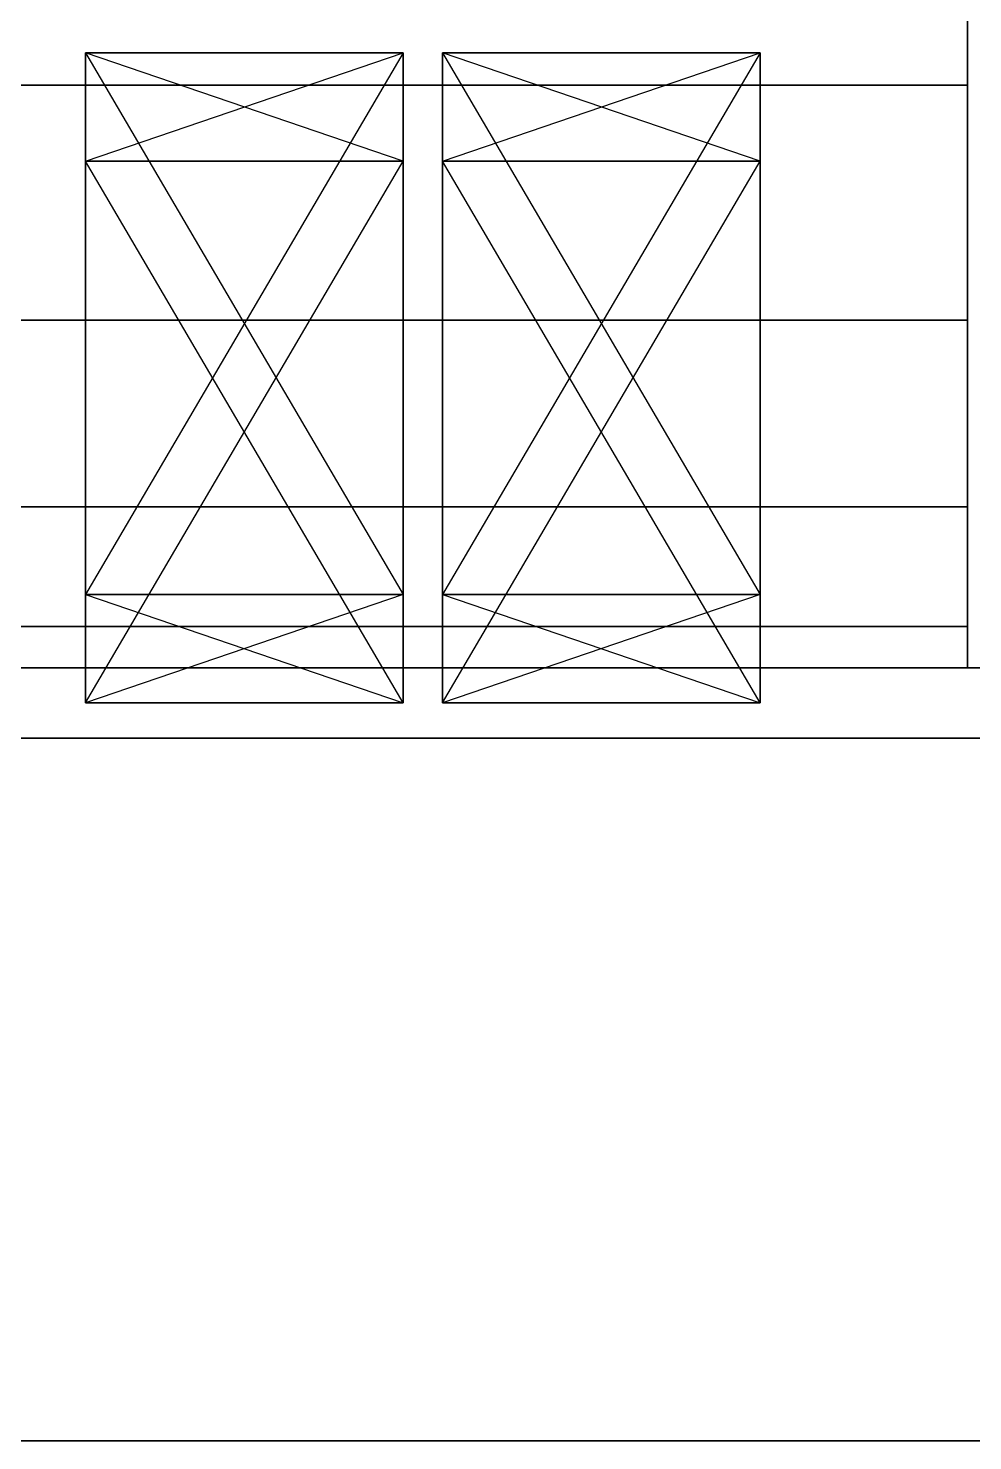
# Model space of a CAD drawing. Extents: x 0 to 4960, y -79 to 258.
# Drawn here: x 3032.9 to 3085.8, y -19.7 to 59.4 of the extents above; entities that cross this region are included whole.
import ezdxf

# ---------------------------------------------------------------- set-up
doc = ezdxf.new("R2010")
doc.units = 0
doc.layers.add('UB3D', color=1, linetype='CONTINUOUS')

msp = doc.modelspace()

# ---------------------------------------------------------------- linework, layer by layer
at = {"layer": 'UB3D', "color": 27}
for points in [[(2921.259843, 23.622047, -2581.102362), (3118.110236, 23.622047, -2581.102362), (3118.110236, 88.582677, -2581.102362), (2921.259843, 88.582677, -2581.102362)], [(3118.110236, 23.622047, -2738.582677), (2921.259843, 23.622047, -2738.582677), (2921.259843, 88.582677, -2738.582677), (3118.110236, 88.582677, -2738.582677)], [(2941.338583, 23.622047, -3361.023622), (3138.188976, 23.622047, -3361.023622), (3138.188976, 88.582677, -3361.023622), (2941.338583, 88.582677, -3361.023622)], [(3138.188976, 23.622047, -3518.503937), (2941.338583, 23.622047, -3518.503937), (2941.338583, 88.582677, -3518.503937), (3138.188976, 88.582677, -3518.503937)], [(3021.259843, 23.622047, -1301.181102), (3218.110236, 23.622047, -1301.181102), (3218.110236, 88.582677, -1301.181102), (3021.259843, 88.582677, -1301.181102)], [(3218.110236, 23.622047, -1458.661417), (3021.259843, 23.622047, -1458.661417), (3021.259843, 88.582677, -1458.661417), (3218.110236, 88.582677, -1458.661417)], [(3021.259843, 23.622047, -1881.102362), (3218.110236, 23.622047, -1881.102362), (3218.110236, 88.582677, -1881.102362), (3021.259843, 88.582677, -1881.102362)], [(3218.110236, 23.622047, -2038.582677), (3021.259843, 23.622047, -2038.582677), (3021.259843, 88.582677, -2038.582677), (3218.110236, 88.582677, -2038.582677)], [(2921.259843, 23.622047, -2738.582677), (2921.259843, 23.622047, -2581.102362), (3118.110236, 23.622047, -2581.102362)], [(2921.259843, 23.622047, -2738.582677), (3118.110236, 23.622047, -2581.102362), (3118.110236, 23.622047, -2738.582677)], [(2921.259843, 23.622047, -2738.582677), (3118.110236, 23.622047, -2738.582677), (2921.259843, 23.622047, -2738.582677)], [(2941.338583, 23.622047, -3518.503937), (2941.338583, 23.622047, -3361.023622), (3138.188976, 23.622047, -3361.023622)], [(2941.338583, 23.622047, -3518.503937), (3138.188976, 23.622047, -3361.023622), (3138.188976, 23.622047, -3518.503937)], [(2941.338583, 23.622047, -3518.503937), (3138.188976, 23.622047, -3518.503937), (2941.338583, 23.622047, -3518.503937)], [(3021.259843, 23.622047, -1458.661417), (3021.259843, 23.622047, -1301.181102), (3218.110236, 23.622047, -1301.181102)], [(3021.259843, 23.622047, -1458.661417), (3218.110236, 23.622047, -1301.181102), (3218.110236, 23.622047, -1458.661417)], [(3021.259843, 23.622047, -1458.661417), (3218.110236, 23.622047, -1458.661417), (3021.259843, 23.622047, -1458.661417)], [(3021.259843, 23.622047, -2038.582677), (3021.259843, 23.622047, -1881.102362), (3218.110236, 23.622047, -1881.102362)], [(3021.259843, 23.622047, -2038.582677), (3218.110236, 23.622047, -1881.102362), (3218.110236, 23.622047, -2038.582677)], [(3021.259843, 23.622047, -2038.582677), (3218.110236, 23.622047, -2038.582677), (3021.259843, 23.622047, -2038.582677)]]:
    msp.add_3dface(points, dxfattribs=at)
at = {"layer": 'UB3D', "color": 53}
for points in [[(3085.511811, 56.266933, -1104.931824), (3085.511811, 70.866122, -1107.244114), (2874.488189, 70.866122, -1107.244114), (2874.488189, 56.266933, -1104.931824)], [(3085.511811, 70.866122, -1012.755886), (3085.511811, 56.266933, -1015.068176), (2874.488189, 56.266933, -1015.068176), (2874.488189, 70.866122, -1012.755886)], [(3085.511811, 70.866142, -1060), (3085.511811, 23.622067, -1059.99998), (3085.511811, 25.934357, -1045.400752)], [(3085.511811, 70.866142, -1060), (3085.511811, 25.934357, -1045.400752), (3085.511811, 32.644886, -1032.230598)], [(3085.511811, 70.866142, -1060), (3085.511811, 32.644886, -1032.230598), (3085.511811, 43.096779, -1021.778705)], [(3085.511811, 70.866142, -1060), (3085.511811, 43.096779, -1021.778705), (3085.511811, 56.266933, -1015.068176)], [(3085.511811, 70.866142, -1060), (3085.511811, 56.266933, -1015.068176), (3085.511811, 70.866122, -1012.755886)], [(3085.511811, 70.866142, -1060), (3085.511811, 70.866122, -1107.244114), (3085.511811, 56.266933, -1104.931824)], [(3085.511811, 70.866142, -1060), (3085.511811, 56.266933, -1104.931824), (3085.511811, 43.096779, -1098.221295)], [(3085.511811, 70.866142, -1060), (3085.511811, 43.096779, -1098.221295), (3085.511811, 32.644886, -1087.769402)], [(3085.511811, 70.866142, -1060), (3085.511811, 32.644886, -1087.769402), (3085.511811, 25.934357, -1074.599248)], [(3085.511811, 43.096779, -1098.221295), (3085.511811, 56.266933, -1104.931824), (2874.488189, 56.266933, -1104.931824), (2874.488189, 43.096779, -1098.221295)], [(3085.511811, 56.266933, -1015.068176), (3085.511811, 43.096779, -1021.778705), (2874.488189, 43.096779, -1021.778705), (2874.488189, 56.266933, -1015.068176)], [(3085.511811, 32.644886, -1087.769402), (3085.511811, 43.096779, -1098.221295), (2874.488189, 43.096779, -1098.221295), (2874.488189, 32.644886, -1087.769402)], [(3085.511811, 43.096779, -1021.778705), (3085.511811, 32.644886, -1032.230598), (2874.488189, 32.644886, -1032.230598), (2874.488189, 43.096779, -1021.778705)], [(3085.511811, 25.934357, -1074.599248), (3085.511811, 32.644886, -1087.769402), (2874.488189, 32.644886, -1087.769402), (2874.488189, 25.934357, -1074.599248)], [(3085.511811, 32.644886, -1032.230598), (3085.511811, 25.934357, -1045.400752), (2874.488189, 25.934357, -1045.400752), (2874.488189, 32.644886, -1032.230598)], [(3085.511811, 23.622067, -1060.00002), (3085.511811, 25.934357, -1074.599248), (2874.488189, 25.934357, -1074.599248), (2874.488189, 23.622067, -1060.00002)], [(3085.511811, 25.934357, -1045.400752), (3085.511811, 23.622067, -1060.00002), (2874.488189, 23.622067, -1060.00002), (2874.488189, 25.934357, -1045.400752)]]:
    msp.add_3dface(points, dxfattribs=at)
at = {"layer": 'UB3D', "color": 254}
for points in [[(3053.897598, 52.001299, -2602.913386), (3036.102402, 52.001299, -2602.913386), (3053.897598, 58.070866, -2602.913386)], [(3036.102402, 52.001299, -2602.913386), (3053.897598, 58.070866, -2602.913386), (3036.102402, 58.070866, -2602.913386)], [(3053.897598, 58.070866, -2602.913386), (3036.102402, 58.070866, -2602.913386), (3053.897598, 58.070866, -2555.669291)], [(3036.102402, 58.070866, -2602.913386), (3053.897598, 58.070866, -2555.669291), (3036.102402, 58.070866, -2555.669291)], [(3053.897598, 58.070866, -2555.669291), (3036.102402, 58.070866, -2555.669291), (3053.897598, 27.723071, -2555.669291)], [(3036.102402, 58.070866, -2555.669291), (3053.897598, 27.723071, -2555.669291), (3036.102402, 27.723071, -2555.669291)], [(3036.102402, 52.001299, -2563.543307), (3036.102402, 27.723071, -2555.669291), (3036.102402, 58.070866, -2555.669291)], [(3036.102402, 27.723071, -2555.669291), (3036.102402, 58.070866, -2555.669291), (3036.102402, 52.001299, -2563.543307)], [(3036.102402, 58.070866, -2555.669291), (3036.102402, 52.001299, -2563.543307), (3036.102402, 52.001299, -2602.913386)], [(3036.102402, 52.001299, -2563.543307), (3036.102402, 52.001299, -2602.913386), (3036.102402, 58.070866, -2555.669291)], [(3036.102402, 52.001299, -2602.913386), (3036.102402, 58.070866, -2555.669291), (3036.102402, 58.070866, -2602.913386)], [(3036.102402, 58.070866, -2555.669291), (3036.102402, 58.070866, -2602.913386), (3036.102402, 52.001299, -2602.913386)], [(3036.102402, 52.001299, -2717.086614), (3053.897598, 52.001299, -2717.086614), (3036.102402, 58.070866, -2717.086614)], [(3053.897598, 52.001299, -2717.086614), (3036.102402, 58.070866, -2717.086614), (3053.897598, 58.070866, -2717.086614)], [(3036.102402, 58.070866, -2717.086614), (3053.897598, 58.070866, -2717.086614), (3036.102402, 58.070866, -2764.330709)], [(3053.897598, 58.070866, -2717.086614), (3036.102402, 58.070866, -2764.330709), (3053.897598, 58.070866, -2764.330709)], [(3036.102402, 58.070866, -2764.330709), (3053.897598, 58.070866, -2764.330709), (3036.102402, 27.723071, -2764.330709)], [(3053.897598, 58.070866, -2764.330709), (3036.102402, 27.723071, -2764.330709), (3053.897598, 27.723071, -2764.330709)], [(3036.102402, 52.001299, -2756.456693), (3036.102402, 27.723071, -2764.330709), (3036.102402, 58.070866, -2764.330709)], [(3036.102402, 27.723071, -2764.330709), (3036.102402, 58.070866, -2764.330709), (3036.102402, 52.001299, -2756.456693)], [(3036.102402, 58.070866, -2764.330709), (3036.102402, 52.001299, -2756.456693), (3036.102402, 52.001299, -2717.086614)], [(3036.102402, 52.001299, -2756.456693), (3036.102402, 52.001299, -2717.086614), (3036.102402, 58.070866, -2764.330709)], [(3036.102402, 52.001299, -2717.086614), (3036.102402, 58.070866, -2764.330709), (3036.102402, 58.070866, -2717.086614)], [(3036.102402, 58.070866, -2764.330709), (3036.102402, 58.070866, -2717.086614), (3036.102402, 52.001299, -2717.086614)], [(3053.897598, 52.001299, -1322.913386), (3036.102402, 52.001299, -1322.913386), (3053.897598, 58.070866, -1322.913386)], [(3036.102402, 52.001299, -1322.913386), (3053.897598, 58.070866, -1322.913386), (3036.102402, 58.070866, -1322.913386)], [(3053.897598, 58.070866, -1322.913386), (3036.102402, 58.070866, -1322.913386), (3053.897598, 58.070866, -1275.669291)], [(3036.102402, 58.070866, -1322.913386), (3053.897598, 58.070866, -1275.669291), (3036.102402, 58.070866, -1275.669291)], [(3053.897598, 58.070866, -1275.669291), (3036.102402, 58.070866, -1275.669291), (3053.897598, 27.723071, -1275.669291)], [(3036.102402, 58.070866, -1275.669291), (3053.897598, 27.723071, -1275.669291), (3036.102402, 27.723071, -1275.669291)], [(3036.102402, 52.001299, -1283.543307), (3036.102402, 27.723071, -1275.669291), (3036.102402, 58.070866, -1275.669291)], [(3036.102402, 27.723071, -1275.669291), (3036.102402, 58.070866, -1275.669291), (3036.102402, 52.001299, -1283.543307)], [(3036.102402, 58.070866, -1275.669291), (3036.102402, 52.001299, -1283.543307), (3036.102402, 52.001299, -1322.913386)], [(3036.102402, 52.001299, -1283.543307), (3036.102402, 52.001299, -1322.913386), (3036.102402, 58.070866, -1275.669291)], [(3036.102402, 52.001299, -1322.913386), (3036.102402, 58.070866, -1275.669291), (3036.102402, 58.070866, -1322.913386)], [(3036.102402, 58.070866, -1275.669291), (3036.102402, 58.070866, -1322.913386), (3036.102402, 52.001299, -1322.913386)], [(3036.102402, 52.001299, -1437.086614), (3053.897598, 52.001299, -1437.086614), (3036.102402, 58.070866, -1437.086614)], [(3053.897598, 52.001299, -1437.086614), (3036.102402, 58.070866, -1437.086614), (3053.897598, 58.070866, -1437.086614)], [(3036.102402, 58.070866, -1437.086614), (3053.897598, 58.070866, -1437.086614), (3036.102402, 58.070866, -1484.330709)], [(3053.897598, 58.070866, -1437.086614), (3036.102402, 58.070866, -1484.330709), (3053.897598, 58.070866, -1484.330709)], [(3036.102402, 58.070866, -1484.330709), (3053.897598, 58.070866, -1484.330709), (3036.102402, 27.723071, -1484.330709)], [(3053.897598, 58.070866, -1484.330709), (3036.102402, 27.723071, -1484.330709), (3053.897598, 27.723071, -1484.330709)], [(3036.102402, 52.001299, -1476.456693), (3036.102402, 27.723071, -1484.330709), (3036.102402, 58.070866, -1484.330709)], [(3036.102402, 27.723071, -1484.330709), (3036.102402, 58.070866, -1484.330709), (3036.102402, 52.001299, -1476.456693)], [(3036.102402, 58.070866, -1484.330709), (3036.102402, 52.001299, -1476.456693), (3036.102402, 52.001299, -1437.086614)], [(3036.102402, 52.001299, -1476.456693), (3036.102402, 52.001299, -1437.086614), (3036.102402, 58.070866, -1484.330709)], [(3036.102402, 52.001299, -1437.086614), (3036.102402, 58.070866, -1484.330709), (3036.102402, 58.070866, -1437.086614)], [(3036.102402, 58.070866, -1484.330709), (3036.102402, 58.070866, -1437.086614), (3036.102402, 52.001299, -1437.086614)], [(3053.897598, 52.001299, -1902.913386), (3036.102402, 52.001299, -1902.913386), (3053.897598, 58.070866, -1902.913386)], [(3036.102402, 52.001299, -1902.913386), (3053.897598, 58.070866, -1902.913386), (3036.102402, 58.070866, -1902.913386)], [(3053.897598, 58.070866, -1902.913386), (3036.102402, 58.070866, -1902.913386), (3053.897598, 58.070866, -1855.669291)], [(3036.102402, 58.070866, -1902.913386), (3053.897598, 58.070866, -1855.669291), (3036.102402, 58.070866, -1855.669291)], [(3053.897598, 58.070866, -1855.669291), (3036.102402, 58.070866, -1855.669291), (3053.897598, 27.723071, -1855.669291)], [(3036.102402, 58.070866, -1855.669291), (3053.897598, 27.723071, -1855.669291), (3036.102402, 27.723071, -1855.669291)], [(3036.102402, 52.001299, -1863.543307), (3036.102402, 27.723071, -1855.669291), (3036.102402, 58.070866, -1855.669291)], [(3036.102402, 27.723071, -1855.669291), (3036.102402, 58.070866, -1855.669291), (3036.102402, 52.001299, -1863.543307)], [(3036.102402, 58.070866, -1855.669291), (3036.102402, 52.001299, -1863.543307), (3036.102402, 52.001299, -1902.913386)], [(3036.102402, 52.001299, -1863.543307), (3036.102402, 52.001299, -1902.913386), (3036.102402, 58.070866, -1855.669291)], [(3036.102402, 52.001299, -1902.913386), (3036.102402, 58.070866, -1855.669291), (3036.102402, 58.070866, -1902.913386)], [(3036.102402, 58.070866, -1855.669291), (3036.102402, 58.070866, -1902.913386), (3036.102402, 52.001299, -1902.913386)], [(3036.102402, 52.001299, -2017.086614), (3053.897598, 52.001299, -2017.086614), (3036.102402, 58.070866, -2017.086614)], [(3053.897598, 52.001299, -2017.086614), (3036.102402, 58.070866, -2017.086614), (3053.897598, 58.070866, -2017.086614)], [(3036.102402, 58.070866, -2017.086614), (3053.897598, 58.070866, -2017.086614), (3036.102402, 58.070866, -2064.330709)], [(3053.897598, 58.070866, -2017.086614), (3036.102402, 58.070866, -2064.330709), (3053.897598, 58.070866, -2064.330709)], [(3036.102402, 58.070866, -2064.330709), (3053.897598, 58.070866, -2064.330709), (3036.102402, 27.723071, -2064.330709)], [(3053.897598, 58.070866, -2064.330709), (3036.102402, 27.723071, -2064.330709), (3053.897598, 27.723071, -2064.330709)], [(3036.102402, 52.001299, -2056.456693), (3036.102402, 27.723071, -2064.330709), (3036.102402, 58.070866, -2064.330709)], [(3036.102402, 27.723071, -2064.330709), (3036.102402, 58.070866, -2064.330709), (3036.102402, 52.001299, -2056.456693)], [(3036.102402, 58.070866, -2064.330709), (3036.102402, 52.001299, -2056.456693), (3036.102402, 52.001299, -2017.086614)], [(3036.102402, 52.001299, -2056.456693), (3036.102402, 52.001299, -2017.086614), (3036.102402, 58.070866, -2064.330709)], [(3036.102402, 52.001299, -2017.086614), (3036.102402, 58.070866, -2064.330709), (3036.102402, 58.070866, -2017.086614)], [(3036.102402, 58.070866, -2064.330709), (3036.102402, 58.070866, -2017.086614), (3036.102402, 52.001299, -2017.086614)], [(3053.897598, 52.001299, -2563.543307), (3053.897598, 27.723071, -2555.669291), (3053.897598, 58.070866, -2555.669291)], [(3053.897598, 27.723071, -2555.669291), (3053.897598, 58.070866, -2555.669291), (3053.897598, 52.001299, -2563.543307)], [(3053.897598, 58.070866, -2555.669291), (3053.897598, 52.001299, -2563.543307), (3053.897598, 52.001299, -2602.913386)], [(3053.897598, 52.001299, -2563.543307), (3053.897598, 52.001299, -2602.913386), (3053.897598, 58.070866, -2555.669291)], [(3053.897598, 52.001299, -2602.913386), (3053.897598, 58.070866, -2555.669291), (3053.897598, 58.070866, -2602.913386)], [(3053.897598, 58.070866, -2555.669291), (3053.897598, 58.070866, -2602.913386), (3053.897598, 52.001299, -2602.913386)], [(3053.897598, 52.001299, -2756.456693), (3053.897598, 27.723071, -2764.330709), (3053.897598, 58.070866, -2764.330709)], [(3053.897598, 27.723071, -2764.330709), (3053.897598, 58.070866, -2764.330709), (3053.897598, 52.001299, -2756.456693)], [(3053.897598, 58.070866, -2764.330709), (3053.897598, 52.001299, -2756.456693), (3053.897598, 52.001299, -2717.086614)], [(3053.897598, 52.001299, -2756.456693), (3053.897598, 52.001299, -2717.086614), (3053.897598, 58.070866, -2764.330709)], [(3053.897598, 52.001299, -2717.086614), (3053.897598, 58.070866, -2764.330709), (3053.897598, 58.070866, -2717.086614)], [(3053.897598, 58.070866, -2764.330709), (3053.897598, 58.070866, -2717.086614), (3053.897598, 52.001299, -2717.086614)], [(3053.897598, 52.001299, -1283.543307), (3053.897598, 27.723071, -1275.669291), (3053.897598, 58.070866, -1275.669291)], [(3053.897598, 27.723071, -1275.669291), (3053.897598, 58.070866, -1275.669291), (3053.897598, 52.001299, -1283.543307)], [(3053.897598, 58.070866, -1275.669291), (3053.897598, 52.001299, -1283.543307), (3053.897598, 52.001299, -1322.913386)], [(3053.897598, 52.001299, -1283.543307), (3053.897598, 52.001299, -1322.913386), (3053.897598, 58.070866, -1275.669291)], [(3053.897598, 52.001299, -1322.913386), (3053.897598, 58.070866, -1275.669291), (3053.897598, 58.070866, -1322.913386)], [(3053.897598, 58.070866, -1275.669291), (3053.897598, 58.070866, -1322.913386), (3053.897598, 52.001299, -1322.913386)], [(3053.897598, 52.001299, -1476.456693), (3053.897598, 27.723071, -1484.330709), (3053.897598, 58.070866, -1484.330709)], [(3053.897598, 27.723071, -1484.330709), (3053.897598, 58.070866, -1484.330709), (3053.897598, 52.001299, -1476.456693)], [(3053.897598, 58.070866, -1484.330709), (3053.897598, 52.001299, -1476.456693), (3053.897598, 52.001299, -1437.086614)], [(3053.897598, 52.001299, -1476.456693), (3053.897598, 52.001299, -1437.086614), (3053.897598, 58.070866, -1484.330709)], [(3053.897598, 52.001299, -1437.086614), (3053.897598, 58.070866, -1484.330709), (3053.897598, 58.070866, -1437.086614)], [(3053.897598, 58.070866, -1484.330709), (3053.897598, 58.070866, -1437.086614), (3053.897598, 52.001299, -1437.086614)], [(3053.897598, 52.001299, -1863.543307), (3053.897598, 27.723071, -1855.669291), (3053.897598, 58.070866, -1855.669291)], [(3053.897598, 27.723071, -1855.669291), (3053.897598, 58.070866, -1855.669291), (3053.897598, 52.001299, -1863.543307)], [(3053.897598, 58.070866, -1855.669291), (3053.897598, 52.001299, -1863.543307), (3053.897598, 52.001299, -1902.913386)], [(3053.897598, 52.001299, -1863.543307), (3053.897598, 52.001299, -1902.913386), (3053.897598, 58.070866, -1855.669291)], [(3053.897598, 52.001299, -1902.913386), (3053.897598, 58.070866, -1855.669291), (3053.897598, 58.070866, -1902.913386)], [(3053.897598, 58.070866, -1855.669291), (3053.897598, 58.070866, -1902.913386), (3053.897598, 52.001299, -1902.913386)], [(3053.897598, 52.001299, -2056.456693), (3053.897598, 27.723071, -2064.330709), (3053.897598, 58.070866, -2064.330709)], [(3053.897598, 27.723071, -2064.330709), (3053.897598, 58.070866, -2064.330709), (3053.897598, 52.001299, -2056.456693)], [(3053.897598, 58.070866, -2064.330709), (3053.897598, 52.001299, -2056.456693), (3053.897598, 52.001299, -2017.086614)], [(3053.897598, 52.001299, -2056.456693), (3053.897598, 52.001299, -2017.086614), (3053.897598, 58.070866, -2064.330709)], [(3053.897598, 52.001299, -2017.086614), (3053.897598, 58.070866, -2064.330709), (3053.897598, 58.070866, -2017.086614)], [(3053.897598, 58.070866, -2064.330709), (3053.897598, 58.070866, -2017.086614), (3053.897598, 52.001299, -2017.086614)], [(3073.897598, 52.001299, -3382.913386), (3056.102402, 52.001299, -3382.913386), (3073.897598, 58.070866, -3382.913386)], [(3056.102402, 52.001299, -3382.913386), (3073.897598, 58.070866, -3382.913386), (3056.102402, 58.070866, -3382.913386)], [(3073.897598, 58.070866, -3382.913386), (3056.102402, 58.070866, -3382.913386), (3073.897598, 58.070866, -3335.669291)], [(3056.102402, 58.070866, -3382.913386), (3073.897598, 58.070866, -3335.669291), (3056.102402, 58.070866, -3335.669291)], [(3073.897598, 58.070866, -3335.669291), (3056.102402, 58.070866, -3335.669291), (3073.897598, 27.723071, -3335.669291)], [(3056.102402, 58.070866, -3335.669291), (3073.897598, 27.723071, -3335.669291), (3056.102402, 27.723071, -3335.669291)], [(3056.102402, 52.001299, -3343.543307), (3056.102402, 27.723071, -3335.669291), (3056.102402, 58.070866, -3335.669291)], [(3056.102402, 27.723071, -3335.669291), (3056.102402, 58.070866, -3335.669291), (3056.102402, 52.001299, -3343.543307)], [(3056.102402, 58.070866, -3335.669291), (3056.102402, 52.001299, -3343.543307), (3056.102402, 52.001299, -3382.913386)], [(3056.102402, 52.001299, -3343.543307), (3056.102402, 52.001299, -3382.913386), (3056.102402, 58.070866, -3335.669291)], [(3056.102402, 52.001299, -3382.913386), (3056.102402, 58.070866, -3335.669291), (3056.102402, 58.070866, -3382.913386)], [(3056.102402, 58.070866, -3335.669291), (3056.102402, 58.070866, -3382.913386), (3056.102402, 52.001299, -3382.913386)], [(3056.102402, 52.001299, -3497.086614), (3073.897598, 52.001299, -3497.086614), (3056.102402, 58.070866, -3497.086614)], [(3073.897598, 52.001299, -3497.086614), (3056.102402, 58.070866, -3497.086614), (3073.897598, 58.070866, -3497.086614)], [(3056.102402, 58.070866, -3497.086614), (3073.897598, 58.070866, -3497.086614), (3056.102402, 58.070866, -3544.330709)], [(3073.897598, 58.070866, -3497.086614), (3056.102402, 58.070866, -3544.330709), (3073.897598, 58.070866, -3544.330709)], [(3056.102402, 58.070866, -3544.330709), (3073.897598, 58.070866, -3544.330709), (3056.102402, 27.723071, -3544.330709)], [(3073.897598, 58.070866, -3544.330709), (3056.102402, 27.723071, -3544.330709), (3073.897598, 27.723071, -3544.330709)], [(3056.102402, 52.001299, -3536.456693), (3056.102402, 27.723071, -3544.330709), (3056.102402, 58.070866, -3544.330709)], [(3056.102402, 27.723071, -3544.330709), (3056.102402, 58.070866, -3544.330709), (3056.102402, 52.001299, -3536.456693)], [(3056.102402, 58.070866, -3544.330709), (3056.102402, 52.001299, -3536.456693), (3056.102402, 52.001299, -3497.086614)], [(3056.102402, 52.001299, -3536.456693), (3056.102402, 52.001299, -3497.086614), (3056.102402, 58.070866, -3544.330709)], [(3056.102402, 52.001299, -3497.086614), (3056.102402, 58.070866, -3544.330709), (3056.102402, 58.070866, -3497.086614)], [(3056.102402, 58.070866, -3544.330709), (3056.102402, 58.070866, -3497.086614), (3056.102402, 52.001299, -3497.086614)], [(3073.897598, 52.001299, -3343.543307), (3073.897598, 27.723071, -3335.669291), (3073.897598, 58.070866, -3335.669291)], [(3073.897598, 27.723071, -3335.669291), (3073.897598, 58.070866, -3335.669291), (3073.897598, 52.001299, -3343.543307)], [(3073.897598, 58.070866, -3335.669291), (3073.897598, 52.001299, -3343.543307), (3073.897598, 52.001299, -3382.913386)], [(3073.897598, 52.001299, -3343.543307), (3073.897598, 52.001299, -3382.913386), (3073.897598, 58.070866, -3335.669291)], [(3073.897598, 52.001299, -3382.913386), (3073.897598, 58.070866, -3335.669291), (3073.897598, 58.070866, -3382.913386)], [(3073.897598, 58.070866, -3335.669291), (3073.897598, 58.070866, -3382.913386), (3073.897598, 52.001299, -3382.913386)], [(3073.897598, 52.001299, -3536.456693), (3073.897598, 27.723071, -3544.330709), (3073.897598, 58.070866, -3544.330709)], [(3073.897598, 27.723071, -3544.330709), (3073.897598, 58.070866, -3544.330709), (3073.897598, 52.001299, -3536.456693)], [(3073.897598, 58.070866, -3544.330709), (3073.897598, 52.001299, -3536.456693), (3073.897598, 52.001299, -3497.086614)], [(3073.897598, 52.001299, -3536.456693), (3073.897598, 52.001299, -3497.086614), (3073.897598, 58.070866, -3544.330709)], [(3073.897598, 52.001299, -3497.086614), (3073.897598, 58.070866, -3544.330709), (3073.897598, 58.070866, -3497.086614)], [(3073.897598, 58.070866, -3544.330709), (3073.897598, 58.070866, -3497.086614), (3073.897598, 52.001299, -3497.086614)], [(3053.897598, 21.653543, -2563.543307), (3036.102402, 21.653543, -2563.543307), (3053.897598, 52.001299, -2563.543307)], [(3036.102402, 21.653543, -2563.543307), (3053.897598, 52.001299, -2563.543307), (3036.102402, 52.001299, -2563.543307)], [(3053.897598, 52.001299, -2563.543307), (3036.102402, 52.001299, -2563.543307), (3053.897598, 52.001299, -2602.913386)], [(3036.102402, 52.001299, -2563.543307), (3053.897598, 52.001299, -2602.913386), (3036.102402, 52.001299, -2602.913386)], [(3036.102402, 27.723071, -2555.669291), (3036.102402, 21.653543, -2563.543307), (3036.102402, 52.001299, -2563.543307)], [(3036.102402, 21.653543, -2563.543307), (3036.102402, 52.001299, -2563.543307), (3036.102402, 27.723071, -2555.669291)], [(3036.102402, 21.653543, -2756.456693), (3053.897598, 21.653543, -2756.456693), (3036.102402, 52.001299, -2756.456693)], [(3053.897598, 21.653543, -2756.456693), (3036.102402, 52.001299, -2756.456693), (3053.897598, 52.001299, -2756.456693)], [(3036.102402, 52.001299, -2756.456693), (3053.897598, 52.001299, -2756.456693), (3036.102402, 52.001299, -2717.086614)], [(3053.897598, 52.001299, -2756.456693), (3036.102402, 52.001299, -2717.086614), (3053.897598, 52.001299, -2717.086614)], [(3036.102402, 21.653543, -2764.330709), (3036.102402, 21.653543, -2756.456693), (3036.102402, 52.001299, -2756.456693)], [(3036.102402, 21.653543, -2756.456693), (3036.102402, 52.001299, -2756.456693), (3036.102402, 27.723071, -2764.330709)], [(3053.897598, 21.653543, -1283.543307), (3036.102402, 21.653543, -1283.543307), (3053.897598, 52.001299, -1283.543307)], [(3036.102402, 21.653543, -1283.543307), (3053.897598, 52.001299, -1283.543307), (3036.102402, 52.001299, -1283.543307)], [(3053.897598, 52.001299, -1283.543307), (3036.102402, 52.001299, -1283.543307), (3053.897598, 52.001299, -1322.913386)], [(3036.102402, 52.001299, -1283.543307), (3053.897598, 52.001299, -1322.913386), (3036.102402, 52.001299, -1322.913386)], [(3036.102402, 27.723071, -1275.669291), (3036.102402, 21.653543, -1283.543307), (3036.102402, 52.001299, -1283.543307)], [(3036.102402, 21.653543, -1283.543307), (3036.102402, 52.001299, -1283.543307), (3036.102402, 27.723071, -1275.669291)], [(3036.102402, 21.653543, -1476.456693), (3053.897598, 21.653543, -1476.456693), (3036.102402, 52.001299, -1476.456693)], [(3053.897598, 21.653543, -1476.456693), (3036.102402, 52.001299, -1476.456693), (3053.897598, 52.001299, -1476.456693)], [(3036.102402, 52.001299, -1476.456693), (3053.897598, 52.001299, -1476.456693), (3036.102402, 52.001299, -1437.086614)], [(3053.897598, 52.001299, -1476.456693), (3036.102402, 52.001299, -1437.086614), (3053.897598, 52.001299, -1437.086614)], [(3036.102402, 21.653543, -1484.330709), (3036.102402, 21.653543, -1476.456693), (3036.102402, 52.001299, -1476.456693)], [(3036.102402, 21.653543, -1476.456693), (3036.102402, 52.001299, -1476.456693), (3036.102402, 27.723071, -1484.330709)], [(3053.897598, 21.653543, -1863.543307), (3036.102402, 21.653543, -1863.543307), (3053.897598, 52.001299, -1863.543307)], [(3036.102402, 21.653543, -1863.543307), (3053.897598, 52.001299, -1863.543307), (3036.102402, 52.001299, -1863.543307)], [(3053.897598, 52.001299, -1863.543307), (3036.102402, 52.001299, -1863.543307), (3053.897598, 52.001299, -1902.913386)], [(3036.102402, 52.001299, -1863.543307), (3053.897598, 52.001299, -1902.913386), (3036.102402, 52.001299, -1902.913386)], [(3036.102402, 27.723071, -1855.669291), (3036.102402, 21.653543, -1863.543307), (3036.102402, 52.001299, -1863.543307)], [(3036.102402, 21.653543, -1863.543307), (3036.102402, 52.001299, -1863.543307), (3036.102402, 27.723071, -1855.669291)], [(3036.102402, 21.653543, -2056.456693), (3053.897598, 21.653543, -2056.456693), (3036.102402, 52.001299, -2056.456693)], [(3053.897598, 21.653543, -2056.456693), (3036.102402, 52.001299, -2056.456693), (3053.897598, 52.001299, -2056.456693)], [(3036.102402, 52.001299, -2056.456693), (3053.897598, 52.001299, -2056.456693), (3036.102402, 52.001299, -2017.086614)], [(3053.897598, 52.001299, -2056.456693), (3036.102402, 52.001299, -2017.086614), (3053.897598, 52.001299, -2017.086614)], [(3036.102402, 21.653543, -2064.330709), (3036.102402, 21.653543, -2056.456693), (3036.102402, 52.001299, -2056.456693)], [(3036.102402, 21.653543, -2056.456693), (3036.102402, 52.001299, -2056.456693), (3036.102402, 27.723071, -2064.330709)], [(3053.897598, 21.653543, -2555.669291), (3053.897598, 21.653543, -2563.543307), (3053.897598, 52.001299, -2563.543307)], [(3053.897598, 21.653543, -2563.543307), (3053.897598, 52.001299, -2563.543307), (3053.897598, 27.723071, -2555.669291)], [(3053.897598, 27.723071, -2764.330709), (3053.897598, 21.653543, -2756.456693), (3053.897598, 52.001299, -2756.456693)], [(3053.897598, 21.653543, -2756.456693), (3053.897598, 52.001299, -2756.456693), (3053.897598, 27.723071, -2764.330709)], [(3053.897598, 21.653543, -1275.669291), (3053.897598, 21.653543, -1283.543307), (3053.897598, 52.001299, -1283.543307)], [(3053.897598, 21.653543, -1283.543307), (3053.897598, 52.001299, -1283.543307), (3053.897598, 27.723071, -1275.669291)], [(3053.897598, 27.723071, -1484.330709), (3053.897598, 21.653543, -1476.456693), (3053.897598, 52.001299, -1476.456693)], [(3053.897598, 21.653543, -1476.456693), (3053.897598, 52.001299, -1476.456693), (3053.897598, 27.723071, -1484.330709)], [(3053.897598, 21.653543, -1855.669291), (3053.897598, 21.653543, -1863.543307), (3053.897598, 52.001299, -1863.543307)], [(3053.897598, 21.653543, -1863.543307), (3053.897598, 52.001299, -1863.543307), (3053.897598, 27.723071, -1855.669291)], [(3053.897598, 27.723071, -2064.330709), (3053.897598, 21.653543, -2056.456693), (3053.897598, 52.001299, -2056.456693)], [(3053.897598, 21.653543, -2056.456693), (3053.897598, 52.001299, -2056.456693), (3053.897598, 27.723071, -2064.330709)], [(3073.897598, 21.653543, -3343.543307), (3056.102402, 21.653543, -3343.543307), (3073.897598, 52.001299, -3343.543307)], [(3056.102402, 21.653543, -3343.543307), (3073.897598, 52.001299, -3343.543307), (3056.102402, 52.001299, -3343.543307)], [(3073.897598, 52.001299, -3343.543307), (3056.102402, 52.001299, -3343.543307), (3073.897598, 52.001299, -3382.913386)], [(3056.102402, 52.001299, -3343.543307), (3073.897598, 52.001299, -3382.913386), (3056.102402, 52.001299, -3382.913386)], [(3056.102402, 27.723071, -3335.669291), (3056.102402, 21.653543, -3343.543307), (3056.102402, 52.001299, -3343.543307)], [(3056.102402, 21.653543, -3343.543307), (3056.102402, 52.001299, -3343.543307), (3056.102402, 27.723071, -3335.669291)], [(3056.102402, 21.653543, -3536.456693), (3073.897598, 21.653543, -3536.456693), (3056.102402, 52.001299, -3536.456693)], [(3073.897598, 21.653543, -3536.456693), (3056.102402, 52.001299, -3536.456693), (3073.897598, 52.001299, -3536.456693)], [(3056.102402, 52.001299, -3536.456693), (3073.897598, 52.001299, -3536.456693), (3056.102402, 52.001299, -3497.086614)], [(3073.897598, 52.001299, -3536.456693), (3056.102402, 52.001299, -3497.086614), (3073.897598, 52.001299, -3497.086614)], [(3056.102402, 21.653543, -3544.330709), (3056.102402, 21.653543, -3536.456693), (3056.102402, 52.001299, -3536.456693)], [(3056.102402, 21.653543, -3536.456693), (3056.102402, 52.001299, -3536.456693), (3056.102402, 27.723071, -3544.330709)], [(3073.897598, 21.653543, -3335.669291), (3073.897598, 21.653543, -3343.543307), (3073.897598, 52.001299, -3343.543307)], [(3073.897598, 21.653543, -3343.543307), (3073.897598, 52.001299, -3343.543307), (3073.897598, 27.723071, -3335.669291)], [(3073.897598, 27.723071, -3544.330709), (3073.897598, 21.653543, -3536.456693), (3073.897598, 52.001299, -3536.456693)], [(3073.897598, 21.653543, -3536.456693), (3073.897598, 52.001299, -3536.456693), (3073.897598, 27.723071, -3544.330709)], [(3053.897598, 27.723071, -2555.669291), (3036.102402, 27.723071, -2555.669291), (3053.897598, 27.723071, -2543.858268)], [(3036.102402, 27.723071, -2555.669291), (3053.897598, 27.723071, -2543.858268), (3036.102402, 27.723071, -2543.858268)], [(3053.897598, 27.723071, -2543.858268), (3036.102402, 27.723071, -2543.858268), (3053.897598, 21.653543, -2543.858268)], [(3036.102402, 27.723071, -2543.858268), (3053.897598, 21.653543, -2543.858268), (3036.102402, 21.653543, -2543.858268)], [(3036.102402, 21.653543, -2543.858268), (3036.102402, 27.723071, -2543.858268), (3036.102402, 21.653543, -2555.669291)], [(3036.102402, 27.723071, -2543.858268), (3036.102402, 21.653543, -2555.669291), (3036.102402, 27.723071, -2555.669291)], [(3036.102402, 21.653543, -2555.669291), (3036.102402, 27.723071, -2555.669291), (3036.102402, 21.653543, -2563.543307)], [(3036.102402, 27.723071, -2764.330709), (3053.897598, 27.723071, -2764.330709), (3036.102402, 27.723071, -2776.141732)], [(3053.897598, 27.723071, -2764.330709), (3036.102402, 27.723071, -2776.141732), (3053.897598, 27.723071, -2776.141732)], [(3036.102402, 27.723071, -2776.141732), (3053.897598, 27.723071, -2776.141732), (3036.102402, 21.653543, -2776.141732)], [(3053.897598, 27.723071, -2776.141732), (3036.102402, 21.653543, -2776.141732), (3053.897598, 21.653543, -2776.141732)], [(3036.102402, 27.723071, -2776.141732), (3036.102402, 21.653543, -2776.141732), (3036.102402, 27.723071, -2764.330709)], [(3036.102402, 21.653543, -2776.141732), (3036.102402, 27.723071, -2764.330709), (3036.102402, 21.653543, -2764.330709)], [(3036.102402, 27.723071, -2764.330709), (3036.102402, 21.653543, -2764.330709), (3036.102402, 21.653543, -2756.456693)], [(3053.897598, 27.723071, -1275.669291), (3036.102402, 27.723071, -1275.669291), (3053.897598, 27.723071, -1263.858268)], [(3036.102402, 27.723071, -1275.669291), (3053.897598, 27.723071, -1263.858268), (3036.102402, 27.723071, -1263.858268)], [(3053.897598, 27.723071, -1263.858268), (3036.102402, 27.723071, -1263.858268), (3053.897598, 21.653543, -1263.858268)], [(3036.102402, 27.723071, -1263.858268), (3053.897598, 21.653543, -1263.858268), (3036.102402, 21.653543, -1263.858268)], [(3036.102402, 21.653543, -1263.858268), (3036.102402, 27.723071, -1263.858268), (3036.102402, 21.653543, -1275.669291)], [(3036.102402, 27.723071, -1263.858268), (3036.102402, 21.653543, -1275.669291), (3036.102402, 27.723071, -1275.669291)], [(3036.102402, 21.653543, -1275.669291), (3036.102402, 27.723071, -1275.669291), (3036.102402, 21.653543, -1283.543307)], [(3036.102402, 27.723071, -1484.330709), (3053.897598, 27.723071, -1484.330709), (3036.102402, 27.723071, -1496.141732)], [(3053.897598, 27.723071, -1484.330709), (3036.102402, 27.723071, -1496.141732), (3053.897598, 27.723071, -1496.141732)], [(3036.102402, 27.723071, -1496.141732), (3053.897598, 27.723071, -1496.141732), (3036.102402, 21.653543, -1496.141732)], [(3053.897598, 27.723071, -1496.141732), (3036.102402, 21.653543, -1496.141732), (3053.897598, 21.653543, -1496.141732)], [(3036.102402, 27.723071, -1496.141732), (3036.102402, 21.653543, -1496.141732), (3036.102402, 27.723071, -1484.330709)], [(3036.102402, 21.653543, -1496.141732), (3036.102402, 27.723071, -1484.330709), (3036.102402, 21.653543, -1484.330709)], [(3036.102402, 27.723071, -1484.330709), (3036.102402, 21.653543, -1484.330709), (3036.102402, 21.653543, -1476.456693)], [(3053.897598, 27.723071, -1855.669291), (3036.102402, 27.723071, -1855.669291), (3053.897598, 27.723071, -1843.858268)], [(3036.102402, 27.723071, -1855.669291), (3053.897598, 27.723071, -1843.858268), (3036.102402, 27.723071, -1843.858268)], [(3053.897598, 27.723071, -1843.858268), (3036.102402, 27.723071, -1843.858268), (3053.897598, 21.653543, -1843.858268)], [(3036.102402, 27.723071, -1843.858268), (3053.897598, 21.653543, -1843.858268), (3036.102402, 21.653543, -1843.858268)], [(3036.102402, 21.653543, -1843.858268), (3036.102402, 27.723071, -1843.858268), (3036.102402, 21.653543, -1855.669291)], [(3036.102402, 27.723071, -1843.858268), (3036.102402, 21.653543, -1855.669291), (3036.102402, 27.723071, -1855.669291)], [(3036.102402, 21.653543, -1855.669291), (3036.102402, 27.723071, -1855.669291), (3036.102402, 21.653543, -1863.543307)], [(3036.102402, 27.723071, -2064.330709), (3053.897598, 27.723071, -2064.330709), (3036.102402, 27.723071, -2076.141732)], [(3053.897598, 27.723071, -2064.330709), (3036.102402, 27.723071, -2076.141732), (3053.897598, 27.723071, -2076.141732)], [(3036.102402, 27.723071, -2076.141732), (3053.897598, 27.723071, -2076.141732), (3036.102402, 21.653543, -2076.141732)], [(3053.897598, 27.723071, -2076.141732), (3036.102402, 21.653543, -2076.141732), (3053.897598, 21.653543, -2076.141732)], [(3036.102402, 27.723071, -2076.141732), (3036.102402, 21.653543, -2076.141732), (3036.102402, 27.723071, -2064.330709)], [(3036.102402, 21.653543, -2076.141732), (3036.102402, 27.723071, -2064.330709), (3036.102402, 21.653543, -2064.330709)], [(3036.102402, 27.723071, -2064.330709), (3036.102402, 21.653543, -2064.330709), (3036.102402, 21.653543, -2056.456693)], [(3053.897598, 27.723071, -2543.858268), (3053.897598, 21.653543, -2543.858268), (3053.897598, 27.723071, -2555.669291)], [(3053.897598, 21.653543, -2543.858268), (3053.897598, 27.723071, -2555.669291), (3053.897598, 21.653543, -2555.669291)], [(3053.897598, 27.723071, -2555.669291), (3053.897598, 21.653543, -2555.669291), (3053.897598, 21.653543, -2563.543307)], [(3053.897598, 21.653543, -2776.141732), (3053.897598, 27.723071, -2776.141732), (3053.897598, 21.653543, -2764.330709)], [(3053.897598, 27.723071, -2776.141732), (3053.897598, 21.653543, -2764.330709), (3053.897598, 27.723071, -2764.330709)], [(3053.897598, 21.653543, -2764.330709), (3053.897598, 27.723071, -2764.330709), (3053.897598, 21.653543, -2756.456693)], [(3053.897598, 27.723071, -1263.858268), (3053.897598, 21.653543, -1263.858268), (3053.897598, 27.723071, -1275.669291)], [(3053.897598, 21.653543, -1263.858268), (3053.897598, 27.723071, -1275.669291), (3053.897598, 21.653543, -1275.669291)], [(3053.897598, 27.723071, -1275.669291), (3053.897598, 21.653543, -1275.669291), (3053.897598, 21.653543, -1283.543307)], [(3053.897598, 21.653543, -1496.141732), (3053.897598, 27.723071, -1496.141732), (3053.897598, 21.653543, -1484.330709)], [(3053.897598, 27.723071, -1496.141732), (3053.897598, 21.653543, -1484.330709), (3053.897598, 27.723071, -1484.330709)], [(3053.897598, 21.653543, -1484.330709), (3053.897598, 27.723071, -1484.330709), (3053.897598, 21.653543, -1476.456693)], [(3053.897598, 27.723071, -1843.858268), (3053.897598, 21.653543, -1843.858268), (3053.897598, 27.723071, -1855.669291)], [(3053.897598, 21.653543, -1843.858268), (3053.897598, 27.723071, -1855.669291), (3053.897598, 21.653543, -1855.669291)], [(3053.897598, 27.723071, -1855.669291), (3053.897598, 21.653543, -1855.669291), (3053.897598, 21.653543, -1863.543307)], [(3053.897598, 21.653543, -2076.141732), (3053.897598, 27.723071, -2076.141732), (3053.897598, 21.653543, -2064.330709)], [(3053.897598, 27.723071, -2076.141732), (3053.897598, 21.653543, -2064.330709), (3053.897598, 27.723071, -2064.330709)], [(3053.897598, 21.653543, -2064.330709), (3053.897598, 27.723071, -2064.330709), (3053.897598, 21.653543, -2056.456693)], [(3073.897598, 27.723071, -3335.669291), (3056.102402, 27.723071, -3335.669291), (3073.897598, 27.723071, -3323.858268)], [(3056.102402, 27.723071, -3335.669291), (3073.897598, 27.723071, -3323.858268), (3056.102402, 27.723071, -3323.858268)], [(3073.897598, 27.723071, -3323.858268), (3056.102402, 27.723071, -3323.858268), (3073.897598, 21.653543, -3323.858268)], [(3056.102402, 27.723071, -3323.858268), (3073.897598, 21.653543, -3323.858268), (3056.102402, 21.653543, -3323.858268)], [(3056.102402, 21.653543, -3323.858268), (3056.102402, 27.723071, -3323.858268), (3056.102402, 21.653543, -3335.669291)], [(3056.102402, 27.723071, -3323.858268), (3056.102402, 21.653543, -3335.669291), (3056.102402, 27.723071, -3335.669291)], [(3056.102402, 21.653543, -3335.669291), (3056.102402, 27.723071, -3335.669291), (3056.102402, 21.653543, -3343.543307)], [(3056.102402, 27.723071, -3544.330709), (3073.897598, 27.723071, -3544.330709), (3056.102402, 27.723071, -3556.141732)], [(3073.897598, 27.723071, -3544.330709), (3056.102402, 27.723071, -3556.141732), (3073.897598, 27.723071, -3556.141732)], [(3056.102402, 27.723071, -3556.141732), (3073.897598, 27.723071, -3556.141732), (3056.102402, 21.653543, -3556.141732)], [(3073.897598, 27.723071, -3556.141732), (3056.102402, 21.653543, -3556.141732), (3073.897598, 21.653543, -3556.141732)], [(3056.102402, 27.723071, -3556.141732), (3056.102402, 21.653543, -3556.141732), (3056.102402, 27.723071, -3544.330709)], [(3056.102402, 21.653543, -3556.141732), (3056.102402, 27.723071, -3544.330709), (3056.102402, 21.653543, -3544.330709)], [(3056.102402, 27.723071, -3544.330709), (3056.102402, 21.653543, -3544.330709), (3056.102402, 21.653543, -3536.456693)], [(3073.897598, 27.723071, -3323.858268), (3073.897598, 21.653543, -3323.858268), (3073.897598, 27.723071, -3335.669291)], [(3073.897598, 21.653543, -3323.858268), (3073.897598, 27.723071, -3335.669291), (3073.897598, 21.653543, -3335.669291)], [(3073.897598, 27.723071, -3335.669291), (3073.897598, 21.653543, -3335.669291), (3073.897598, 21.653543, -3343.543307)], [(3073.897598, 21.653543, -3556.141732), (3073.897598, 27.723071, -3556.141732), (3073.897598, 21.653543, -3544.330709)], [(3073.897598, 27.723071, -3556.141732), (3073.897598, 21.653543, -3544.330709), (3073.897598, 27.723071, -3544.330709)], [(3073.897598, 21.653543, -3544.330709), (3073.897598, 27.723071, -3544.330709), (3073.897598, 21.653543, -3536.456693)], [(3053.897598, 21.653543, -2543.858268), (3036.102402, 21.653543, -2543.858268), (3053.897598, 21.653543, -2563.543307)], [(3036.102402, 21.653543, -2543.858268), (3053.897598, 21.653543, -2563.543307), (3036.102402, 21.653543, -2563.543307)], [(3036.102402, 21.653543, -2776.141732), (3053.897598, 21.653543, -2776.141732), (3036.102402, 21.653543, -2756.456693)], [(3053.897598, 21.653543, -2776.141732), (3036.102402, 21.653543, -2756.456693), (3053.897598, 21.653543, -2756.456693)], [(3053.897598, 21.653543, -1263.858268), (3036.102402, 21.653543, -1263.858268), (3053.897598, 21.653543, -1283.543307)], [(3036.102402, 21.653543, -1263.858268), (3053.897598, 21.653543, -1283.543307), (3036.102402, 21.653543, -1283.543307)], [(3036.102402, 21.653543, -1496.141732), (3053.897598, 21.653543, -1496.141732), (3036.102402, 21.653543, -1476.456693)], [(3053.897598, 21.653543, -1496.141732), (3036.102402, 21.653543, -1476.456693), (3053.897598, 21.653543, -1476.456693)], [(3053.897598, 21.653543, -1843.858268), (3036.102402, 21.653543, -1843.858268), (3053.897598, 21.653543, -1863.543307)], [(3036.102402, 21.653543, -1843.858268), (3053.897598, 21.653543, -1863.543307), (3036.102402, 21.653543, -1863.543307)], [(3036.102402, 21.653543, -2076.141732), (3053.897598, 21.653543, -2076.141732), (3036.102402, 21.653543, -2056.456693)], [(3053.897598, 21.653543, -2076.141732), (3036.102402, 21.653543, -2056.456693), (3053.897598, 21.653543, -2056.456693)], [(3073.897598, 21.653543, -3323.858268), (3056.102402, 21.653543, -3323.858268), (3073.897598, 21.653543, -3343.543307)], [(3056.102402, 21.653543, -3323.858268), (3073.897598, 21.653543, -3343.543307), (3056.102402, 21.653543, -3343.543307)], [(3056.102402, 21.653543, -3556.141732), (3073.897598, 21.653543, -3556.141732), (3056.102402, 21.653543, -3536.456693)], [(3073.897598, 21.653543, -3556.141732), (3056.102402, 21.653543, -3536.456693), (3073.897598, 21.653543, -3536.456693)]]:
    msp.add_3dface(points, dxfattribs=at)
at = {"layer": 'UB3D', "color": 94}
for points in [[(0, 19.685039, -3870), (4960.050236, 19.685039, -3870), (4960.050236, -19.685039, -3870), (0, -19.685039, -3870)], [(4960.050236, 19.685039, -719.999961), (0, 19.685039, -719.999961), (0, -19.685039, -719.999961), (4960.050236, -19.685039, -719.999961)], [(0, 19.685039, -719.999961), (0, 19.685039, -3870), (4960.050236, 19.685039, -3870)], [(0, 19.685039, -719.999961), (4960.050236, 19.685039, -3870), (4960.050236, 19.685039, -719.999961)], [(0, 19.685039, -719.999961), (4960.050236, 19.685039, -719.999961), (0, 19.685039, -719.999961)], [(0, -19.685039, -719.999961), (4960.050236, -19.685039, -719.999961), (4960.050236, -19.685039, -3870)], [(0, -19.685039, -719.999961), (4960.050236, -19.685039, -3870), (0, -19.685039, -3870)]]:
    msp.add_3dface(points, dxfattribs=at)

doc.saveas('drawing.dxf')
